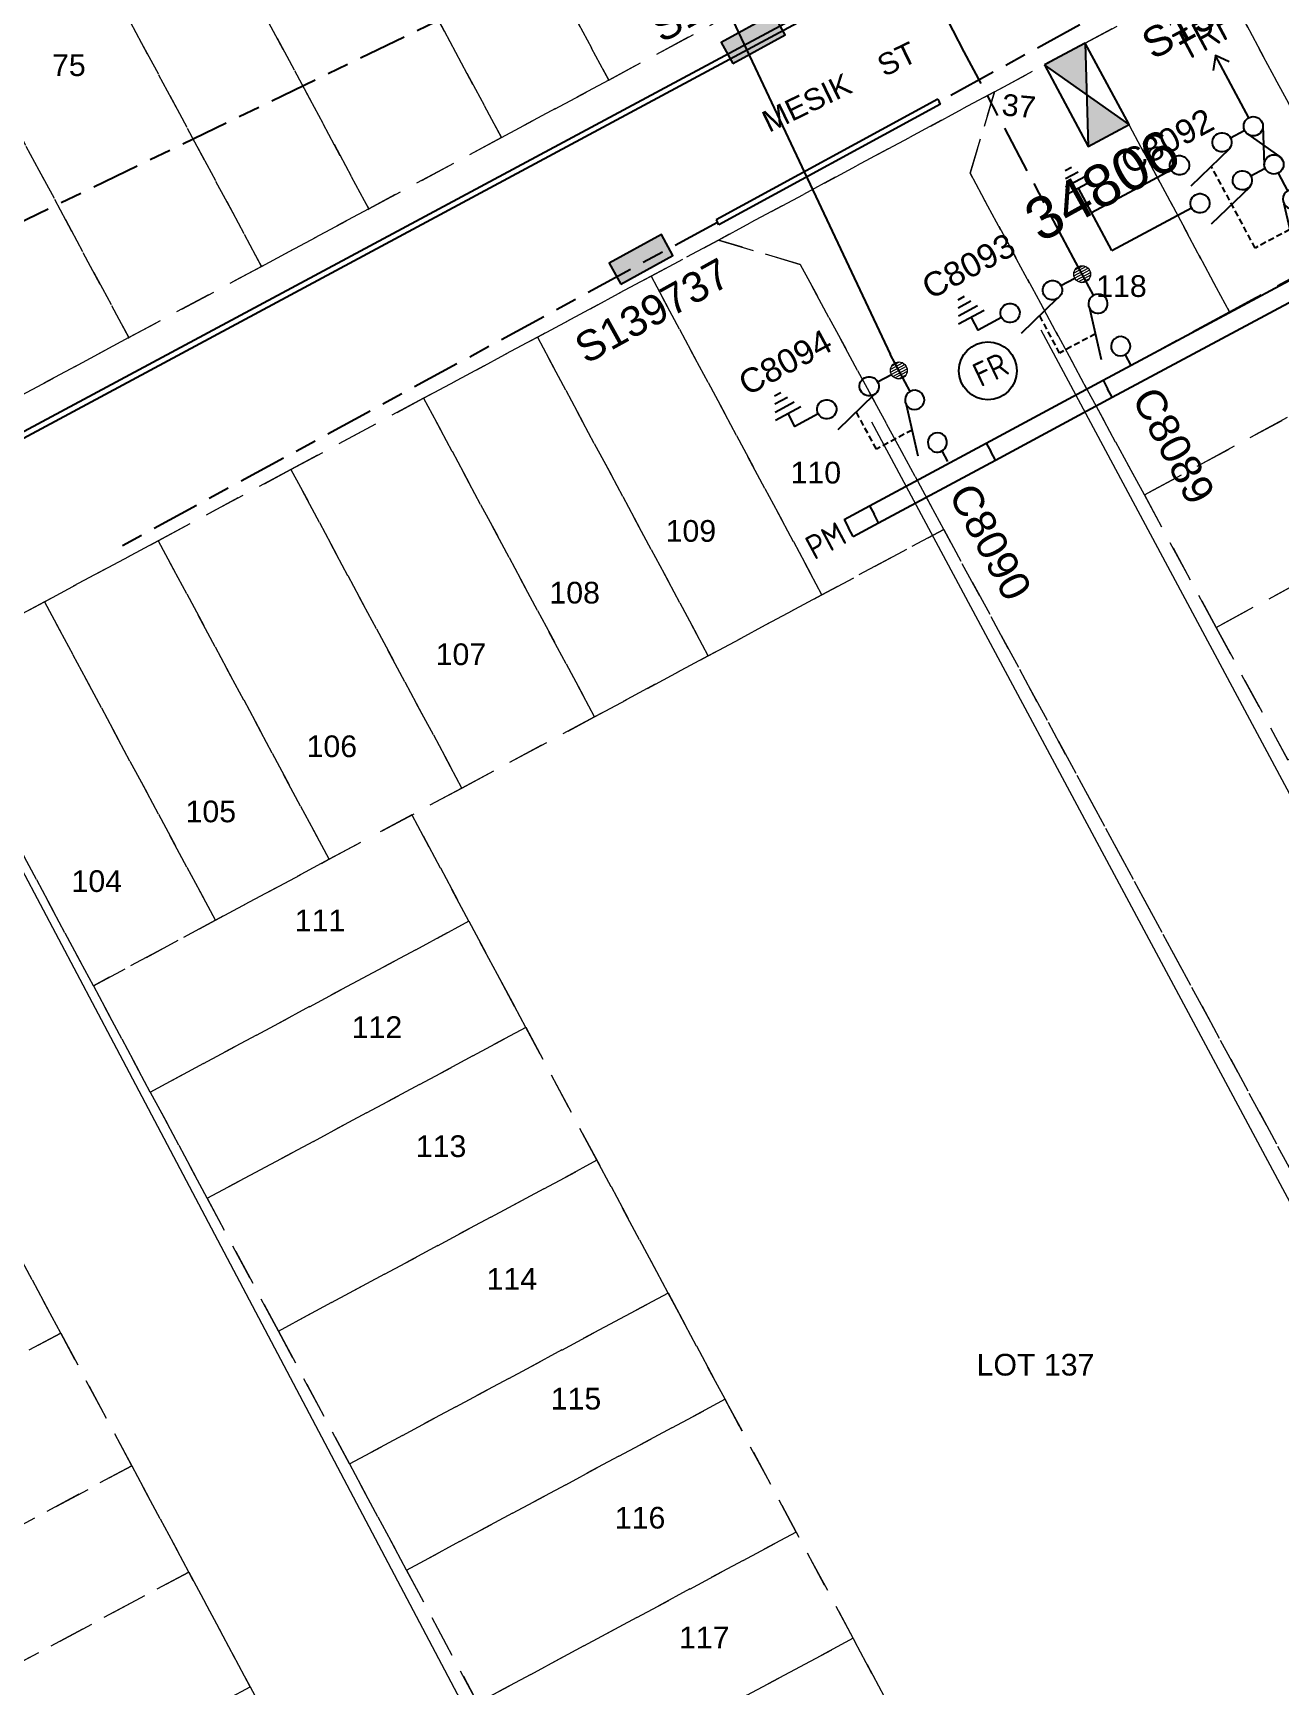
# Model space of a CAD drawing. Header units: metres. Extents: x 303431 to 305438, y 6269401 to 6270518.
# Drawn here: x 303767.9 to 303871.4, y 6269892.9 to 6270030 of the extents above; entities that cross this region are included whole.
import ezdxf
from ezdxf.enums import TextEntityAlignment as Align

# ---------------------------------------------------------------- set-up
doc = ezdxf.new("R2010")
doc.units = ezdxf.units.M
for name, pattern in [('A', [0]), ('Cable Exist UG', [8.2, 4, -1.2, 1.8, -1.2]), ('CENTERX2', [4, 2.5, -0.5, 0.5, -0.5]), ('Dash', [5, 3, -2]), ('DASHED', [0.75, 0.5, -0.25]), ('IE Trench LV', [6.5, 5, -1.5])]:
    doc.linetypes.add(name, pattern=pattern)
doc.layers.get('0').update_dxf_attribs({"color": 6})
for name, color, linetype, lineweight in [('Cadastre Developer_SP_EXT', 9, 'Continuous', 5), ('Cadastre Land Parcels_SP_EXT', 9, 'Continuous', 5), ('Cadastre Roads_SP_EXT', 9, 'Continuous', 5)]:
    doc.layers.add(name, color=color, linetype=linetype, lineweight=lineweight)
for name, color, linetype in [('Equip_HV_EXT', 7, 'Continuous'), ('Mains_HV_EXT', 7, 'Continuous'), ('Mains_HV_NEW_U72', 2, 'Continuous'), ('Notes', 7, 'Continuous'), ('Sub_SP_EXT', 7, 'Continuous'), ('SupportsUG_SP_LV_EXT', 7, 'Continuous'), ('UG_Details_SP_MISC', 7, 'Continuous')]:
    doc.layers.add(name, color=color, linetype=linetype)
doc.styles.add('ARIAL', font='arial.ttf', dxfattribs={"height": 2})
doc.styles.add('iecARIAL', font='arial.ttf', dxfattribs={"height": 2})
doc.styles.add('iecISOCP', font='isocp.shx')
doc.styles.add('IESYMBOL1', font='isocp.shx')
doc.styles.get("Standard").update_dxf_attribs({"font": 'arial.ttf'})
doc.styles.add('SWG_LABEL', font='arial.ttf')
doc.styles.add('SWITCH_LABEL', font='arial.ttf', dxfattribs={"height": 2.5})
doc.linetypes.add('Cable New UG', pattern='A,7,-0.25,["x",Standard,S=2,R=0,X=0.2,Y=-0.8],-2.1', length=9.35)

# ---------------------------------------------------------------- blocks, each defined once
blk = doc.blocks.new('SUB_PADMOUNT_EXT')
for points in [[(0, 0), (-3.84, 1.92), (-3.84, -1.92)], [(0, 0), (3.84, 1.92), (3.84, -1.92)]]:
    blk.add_hatch(color=256).paths.add_polyline_path(points)
for p, q in [((3.84, 1.92), (-3.84, -1.92)), ((-3.84, 1.92), (3.84, -1.92))]:
    blk.add_line(p, q)
blk.add_lwpolyline([(-3.84, -1.92), (3.84, -1.92), (3.84, 1.92), (-3.84, 1.92)], close=True)
for tag, height, flags, p in [('ASSET_NUM', 3.5, 8, (2, 2)), ('STREET_CODE', 0.2, 9, (1.5, 0)), ('CONSTRUCTED_VOLTAGE', 0.2, 9, (1.5, -0.2)), ('OPERATING_VOLTAGE', 0.2, 9, (1.5, -0.6)), ('ORIENTATION', 0.2, 9, (1.5, -0.8)), ('OWNED_BY', 0.2, 9, (1.5, -1)), ('OPERATED_BY', 0.2, 9, (1.5, -1.2)), ('NO_PHASES', 0.2, 9, (1.5, -0.4)), ('MAINTAINED_BY', 0.2, 9, (1.5, -1.4)), ('SECONDARY_VOLTAGE', 0.2, 9, (1.5, -1.6)), ('STATE', 0.2, 9, (1.5, -1.8)), ('SUBSTATION_TYPE', 0.2, 9, (1.5, -2.2)), ('PARENT', 0.2, 9, (1.5, -2)), ('USAGE', 0.2, 9, (1.5, -2.4)), ('LEGEND', 0.2, 9, (1.5, -2.6)), ('LOCATION', 0.2, 9, (1.5, -2.8)), ('STREETNAME', 0.2, 9, (1.5, -3)), ('SUBURB', 0.2, 9, (1.5, -3.2)), ('Z', 0.2, 1, (1.5, -3.6)), ('NOTES', 0.2, 9, (1.5, -3.4))]:
    blk.add_attdef(tag, text='', height=height, dxfattribs=dict(flags=flags)).set_placement(p, align=Align.MIDDLE_LEFT)
blk = doc.blocks.new('*U57')
for p, q in [((-1.6, 60.98), (-1.6, 63.38)), ((-1.6, 63.38), (-0.8, 63.38)), ((0, 63.38), (-0.8, 63.38)), ((0, 60.98), (0, 63.38)), ((-1.6, 24.4), (-1.6, 60.98)), ((-1.6, 60.98), (-0.8, 60.98)), ((0, 60.98), (-0.8, 60.98)), ((0, 24.4), (0, 60.98)), ((-1.6, 13.4), (-1.6, 24.4)), ((-1.6, 24.4), (-0.8, 24.4)), ((0, 24.4), (-0.8, 24.4)), ((0, 13.4), (0, 24.4)), ((-1.6, 2.4), (-1.6, 13.4)), ((-1.6, 13.4), (-0.8, 13.4)), ((0, 13.4), (-0.8, 13.4)), ((0, 2.4), (0, 13.4)), ((-1.6, 0), (-1.6, 2.4)), ((-1.6, 2.4), (-0.8, 2.4)), ((0, 2.4), (-0.8, 2.4)), ((0, 0), (0, 2.4)), ((-1.6, 0), (-0.8, 0)), ((0, 0), (-0.8, 0))]:
    blk.add_line(p, q)
at = {"color": 7, "style": 'IESYMBOL1'}
for s, p in [('8DJH', (-0.79, 67.27, 19.97)), ('PM', (-0.76, -2.18, 19.97))]:
    blk.add_text(s, height=2, rotation=89.9826, dxfattribs=at).set_placement(p, align=Align.MIDDLE_CENTER)
blk = doc.blocks.new('SWG_SIE_TRF_NOES_NEW')
for p, q in [((7.01, 0.8), (2.79, 1.95)), ((14.68, 0), (20.54, 0))]:
    blk.add_line(p, q)
at = {"linetype": 'DASHED'}
blk.add_lwpolyline([(4.9, 1.38), (4.9, 4.64), (12.61, 4.64)], dxfattribs=at)
for points in [[(2.2, 0.01), (1.2, 0.01)], [(19.54, -0.75), (20.54, 0), (19.54, 0.75)], [(7.8, 0), (9.45, 0)]]:
    blk.add_lwpolyline(points)
for points in [[(3, -0.79, 1), (3, 0.81, 1)], [(7, -0.8, 1), (7, 0.8, 1)]]:
    blk.add_lwpolyline(points, format="xyb", close=True)
at = {"flags": 1}
blk.add_attdef('Z', (0, 0), '', height=0.2, dxfattribs=at)
at = {"style": 'SWITCH_LABEL', "flags": 9}
blk.add_attdef('STREET_CODE', text='', height=0.2, dxfattribs=at).set_placement((0, -0.2), align=Align.MIDDLE_LEFT)
at = {"flags": 9}
for tag, p in [('ORIENTATION', (0, -0.4)), ('SUBURB', (0, -1)), ('STREETNAME', (0, -1.2)), ('PARENT', (0, -0.6)), ('USAGE', (0, -0.8)), ('LOCATION', (0, -1.4)), ('OPERATED_BY', (0, -2.11)), ('NOTES', (0, -1.6)), ('OWNED_BY', (0, -1.89)), ('MAINTAINED_BY', (0, -2.32))]:
    blk.add_attdef(tag, text='', height=0.2, dxfattribs=at).set_placement(p, align=Align.MIDDLE_LEFT)
blk = doc.blocks.new('SWG_FUSE_NEW')
for points in [[(1.15, 0.72), (4.04, -0.71)], [(1.16, -0.72), (4.04, 0.73)]]:
    blk.add_lwpolyline(points)
for centre in [(0.8, 0), (4.4, 0.01)]:
    blk.add_circle(centre, 0.8)
blk = doc.blocks.new('*U58')
at = {"linetype": 'CENTERX2'}
blk.add_blockref('SWG_SIE_TRF_NOES_NEW', (0, 0), dxfattribs=at)
at = {"linetype": 'CENTERX2', "rotation": 180}
blk.add_blockref('SWG_FUSE_NEW', (14.68, 0), dxfattribs=at)
at = {"style": 'IESYMBOL1'}
blk.add_text('TRF', height=2.5, rotation=270.0174, dxfattribs=at).set_placement((22.51, -0.05), align=Align.MIDDLE_CENTER)
blk = doc.blocks.new('FAULT_INDIC_SE')
blk.add_circle((0, 0), 2.4)
at = {"insert": (-1.15, 1), "char_height": 2, "width": 2.7042, "attachment_point": 1, "style": 'iecISOCP'}
blk.add_mtext('FR', dxfattribs=at)
blk = doc.blocks.new('SWG_SIE_SU_NEW')
blk.add_line((5.81, 0.79), (1.59, 1.94))
at = {"linetype": 'A', "lineweight": 0}
for p, q in [((7.98, 0.35), (7.98, -0.37)), ((8.18, -0.58), (8.18, 0.56)), ((8.38, 0.66), (8.38, -0.68)), ((8.58, -0.71), (8.58, 0.69)), ((8.78, 0.66), (8.78, -0.68)), ((8.98, -0.59), (8.98, 0.56)), ((9.18, 0.35), (9.18, -0.38))]:
    blk.add_line(p, q, dxfattribs=at)
at = {"linetype": 'DASHED'}
blk.add_lwpolyline([(3.7, 1.36), (3.7, 4.73), (7.22, 4.73)], dxfattribs=at)
for points in [[(1, 0), (0, 0)], [(6.6, -0.01), (10.1, -0.01)]]:
    blk.add_lwpolyline(points)
for points in [[(1.8, -0.8, 1), (1.8, 0.8, 1)], [(5.8, -0.81, 1), (5.8, 0.79, 1)]]:
    blk.add_lwpolyline(points, format="xyb", close=True)
at = {"linetype": 'A', "lineweight": 0}
blk.add_circle((8.58, -0.01), 0.7, dxfattribs=at)
at = {"style": 'SWG_LABEL', "flags": 8}
blk.add_attdef('ASSET_NUM', text='', height=2.5, rotation=179.9544, dxfattribs=at).set_placement((-2.4, 0.01), align=Align.MIDDLE_LEFT)
at = {"flags": 1}
blk.add_attdef('Z', (0, 0), '', height=0.2, dxfattribs=at)
at = {"style": 'SWITCH_LABEL', "flags": 9}
blk.add_attdef('STREET_CODE', text='', height=0.2, dxfattribs=at).set_placement((0, 0), align=Align.MIDDLE_LEFT)
at = {"flags": 9}
for tag, p in [('ORIENTATION', (0, -0.2)), ('SUBURB', (0, -0.8)), ('STREETNAME', (0, -1)), ('PARENT', (0, -0.4)), ('USAGE', (0, -0.6)), ('LOCATION', (0, -1.2)), ('NOTES', (0, -1.4)), ('OPERATED_BY', (-0.01, -1.84)), ('OWNED_BY', (-0.01, -1.62)), ('MAINTAINED_BY', (-0.01, -2.05))]:
    blk.add_attdef(tag, text='', height=0.2, dxfattribs=at).set_placement(p, align=Align.MIDDLE_LEFT)
blk = doc.blocks.new('SWG_SIE_TRS_ES_1_NEW')
for p, q in [((-6.1, 4.33), (-1.8, 5.55)), ((-6.1, 0.75), (-1.8, 1.97)), ((5.3, -2.29), (7.7, -2.29)), ((5.6, -2.89), (7.4, -2.89)), ((5.9, -3.49), (7.1, -3.49)), ((6.21, -4.09), (6.81, -4.09))]:
    blk.add_line(p, q)
for points in [[(-5.79, 2.76, -1), (-5.79, 4.36, -1)], [(-1.79, 2.77, -1), (-1.79, 4.37, -1)], [(-5.79, -0.82, -1), (-5.79, 0.78, -1)], [(-1.79, -0.81, -1), (-1.79, 0.79, -1)]]:
    blk.add_lwpolyline(points, format="xyb", close=True)
for points in [[(-6.59, 3.56), (-7.89, 3.56)], [(6.5, 3.57), (-0.99, 3.57)], [(6.5, 3.57), (6.5, -2.29)], [(-6.59, -0.02), (-7.89, -0.02)], [(6.5, -0.01), (-0.99, -0.01)]]:
    blk.add_lwpolyline(points)
at = {"flags": 1}
blk.add_attdef('Z', (0, 0), '', height=0.2, dxfattribs=at)
at = {"style": 'SWG_LABEL', "flags": 8}
blk.add_attdef('ASSET_NUM', text='', height=2.5, dxfattribs=at).set_placement((-1.81, -2.26), align=Align.MIDDLE_CENTER)
at = {"style": 'SWITCH_LABEL', "flags": 9}
blk.add_attdef('STREET_CODE', text='', height=0.2, dxfattribs=at).set_placement((0, -0.2), align=Align.MIDDLE_LEFT)
at = {"flags": 9}
for tag, p in [('ORIENTATION', (0, -0.4)), ('SUBURB', (0, -1)), ('STREETNAME', (0, -1.2)), ('PARENT', (0, -0.6)), ('USAGE', (0, -0.8)), ('LOCATION', (0, -1.4)), ('NOTES', (0, -1.6)), ('OWNED_BY', (0.01, -1.8)), ('OPERATED_BY', (0.01, -2.03)), ('MAINTAINED_BY', (0, -2.23))]:
    blk.add_attdef(tag, text='', height=0.2, dxfattribs=at).set_placement(p, align=Align.MIDDLE_LEFT)
blk = doc.blocks.new('SWG_SIE_ES_NEW')
for p, q in [((-5.79, 0.78), (-1.79, 1.93)), ((0.01, -1.21), (2.41, -1.21)), ((0.31, -1.81), (2.11, -1.81)), ((0.61, -2.41), (1.81, -2.41)), ((0.92, -3.01), (1.52, -3.01))]:
    blk.add_line(p, q)
for points in [[(-5.79, -0.82, -1), (-5.79, 0.78, -1)], [(-1.79, -0.81, -1), (-1.79, 0.79, -1)]]:
    blk.add_lwpolyline(points, format="xyb", close=True)
for points in [[(-6.59, -0.02), (-7.89, -0.02)], [(-0.99, -0.01), (1.21, -0.01), (1.21, -1.21)]]:
    blk.add_lwpolyline(points)
at = {"flags": 1}
blk.add_attdef('Z', (0, 0), '', height=0.2, dxfattribs=at)
at = {"style": 'SWITCH_LABEL', "flags": 9}
blk.add_attdef('STREET_CODE', text='', height=0.2, dxfattribs=at).set_placement((0, -0.2), align=Align.MIDDLE_LEFT)
at = {"flags": 9}
for tag, p in [('ORIENTATION', (0, -0.4)), ('SUBURB', (0, -1)), ('STREETNAME', (0, -1.2)), ('PARENT', (0, -0.6)), ('USAGE', (0, -0.8)), ('LOCATION', (0, -1.4)), ('OPERATED_BY', (0, -2.01)), ('NOTES', (0, -1.6)), ('OWNED_BY', (0, -1.78)), ('MAINTAINED_BY', (0, -2.21))]:
    blk.add_attdef(tag, text='', height=0.2, dxfattribs=at).set_placement(p, align=Align.MIDDLE_LEFT)
at = {"style": 'ARIAL', "flags": 8}
blk.add_attdef('ASSET_NUM', text='', height=2, dxfattribs=at).set_placement((14.3, -5.09), align=Align.MIDDLE_RIGHT)
blk = doc.blocks.new('PILLAR_EXT')
blk.add_hatch(color=256).paths.add_polyline_path([(-2.475, 0.99), (-2.475, -0.99), (2.475, -0.99), (2.475, 0.99)])
blk.add_lwpolyline([(-2.475, -0.99), (2.475, -0.99), (2.475, 0.99), (-2.475, 0.99)], close=True)
at = {"style": 'iecARIAL', "flags": 8}
blk.add_attdef('ASSET_NUM', (1.5, 3.5), '', height=2.5, dxfattribs=at)
for tag, p, flags in [('OWNED_BY', (0, -0.2), 9), ('STATE', (0, -0.4), 9), ('SUPPORT_TYPE', (0, -0.6), 9), ('USAGE', (0, -0.8), 9), ('LEGEND', (0, -1), 9), ('LOCATION', (0, -1.2), 9), ('NOTES', (0, -1.4), 9), ('STREETNAME', (0, -1.8), 9), ('SUBURB', (0, -2), 1), ('PARENT', (0, -1.6), 9)]:
    blk.add_attdef(tag, p, '', height=0.2, dxfattribs=dict(flags=flags))

msp = doc.modelspace()

# ---------------------------------------------------------------- linework, layer by layer
at = {"layer": 'Cadastre Developer_SP_EXT', "linetype": 'Dash'}
for points in [[(303812.01799, 6270059.35752), (303800.9912, 6270053.466), (303815.66892, 6270026.11583), (303826.68388, 6270032.02658), (303812.01799, 6270059.35752)], [(303800.9912, 6270053.466), (303792.08215, 6270048.70662), (303806.76728, 6270021.33869), (303815.66892, 6270026.11583), (303800.9912, 6270053.466)], [(303792.08215, 6270048.70662), (303781.05536, 6270042.81511), (303795.75232, 6270015.42793), (303806.76728, 6270021.33869), (303792.08215, 6270048.70662)], [(303781.05536, 6270042.81511), (303772.14632, 6270038.05572), (303786.85216, 6270010.65227), (303795.75232, 6270015.42793), (303781.05536, 6270042.81511)], [(303877.25825, 6270041.0037), (303866.24181, 6270035.09295), (303878.18171, 6270012.84253), (303884.7969, 6270016.42687), (303889.17298, 6270018.79916), (303877.25825, 6270041.0037)], [(303772.14632, 6270038.05572), (303761.121, 6270032.16421), (303775.83573, 6270004.74152), (303786.85216, 6270010.65227), (303772.14632, 6270038.05572)], [(303866.24181, 6270035.09295), (303855.22686, 6270029.1822), (303867.19043, 6270006.88591), (303878.18171, 6270012.84253), (303866.24181, 6270035.09295)], [(303761.121, 6270032.16421), (303752.21048, 6270027.40483), (303766.93556, 6269999.96586), (303775.83573, 6270004.74152), (303761.121, 6270032.16421)], [(303855.22686, 6270029.1822), (303847.68969, 6270025.13761), (303845.66517, 6270018.37739), (303855.36597, 6270000.47791), (303867.19043, 6270006.88591), (303855.22686, 6270029.1822)], [(303886.2842, 6269943.42894), (303881.57514, 6269952.11748), (303876.80983, 6269960.90961), (303872.04453, 6269969.70322), (303866.0879, 6269980.69302), (303860.13127, 6269991.68429), (303855.36597, 6270000.47791), (303845.66517, 6270018.37739), (303847.68969, 6270025.13761), (303824.77628, 6270012.84253), (303831.56609, 6270010.81062), (303843.47935, 6269988.82807), (303903.61869, 6269877.83799), (303917.78078, 6269885.28946), (303911.61134, 6269896.69641), (303905.74055, 6269907.52934), (303892.11504, 6269932.66853), (303896.53108, 6269935.01714), (303889.73239, 6269937.06534), (303886.2842, 6269943.42894)], [(303886.2842, 6269943.42894), (303881.57514, 6269952.11748), (303876.80983, 6269960.90961), (303872.04453, 6269969.70322), (303866.0879, 6269980.69302), (303860.13127, 6269991.68429), (303855.36597, 6270000.47791), (303845.66517, 6270018.37739), (303847.68969, 6270025.13761), (303824.77628, 6270012.84253), (303831.56609, 6270010.81062), (303843.47935, 6269988.82807), (303903.61869, 6269877.83799), (303917.78078, 6269885.28946), (303911.61134, 6269896.69641), (303905.74055, 6269907.52934), (303892.11504, 6269932.66853), (303896.53108, 6269935.01714), (303889.73239, 6269937.06534), (303886.2842, 6269943.42894)], [(303889.5622, 6270007.63474), (303884.7969, 6270016.42687), (303878.18171, 6270012.84253), (303867.19043, 6270006.88591), (303855.36597, 6270000.47791), (303860.13127, 6269991.68429), (303889.5622, 6270007.63474)], [(303831.56609, 6270010.81062), (303824.77628, 6270012.84253), (303819.1837, 6270009.84128), (303833.3701, 6269983.40421), (303843.47935, 6269988.82807), (303831.56609, 6270010.81062)], [(303819.1837, 6270009.84128), (303809.74633, 6270004.77704), (303823.93125, 6269978.33996), (303833.3701, 6269983.40421), (303819.1837, 6270009.84128)], [(303819.1837, 6270009.84128), (303809.74633, 6270004.77704), (303823.93125, 6269978.33996), (303833.3701, 6269983.40421), (303819.1837, 6270009.84128)], [(303895.51883, 6269996.64346), (303889.5622, 6270007.63474), (303860.13127, 6269991.68429), (303866.0879, 6269980.69302), (303895.51883, 6269996.64346)], [(303809.74633, 6270004.77704), (303800.30896, 6269999.71279), (303814.49536, 6269973.27572), (303823.93125, 6269978.33996), (303809.74633, 6270004.77704)], [(303809.74633, 6270004.77704), (303800.30896, 6269999.71279), (303814.49536, 6269973.27572), (303823.93125, 6269978.33996), (303809.74633, 6270004.77704)], [(303800.30896, 6269999.71279), (303789.29253, 6269993.80204), (303803.47892, 6269967.36497), (303814.49536, 6269973.27572), (303800.30896, 6269999.71279)], [(303800.30896, 6269999.71279), (303789.29253, 6269993.80204), (303803.47892, 6269967.36497), (303814.49536, 6269973.27572), (303800.30896, 6269999.71279)], [(303901.47546, 6269985.65219), (303895.51883, 6269996.64346), (303866.0879, 6269980.69302), (303872.04453, 6269969.70322), (303901.47546, 6269985.65219)], [(303901.47546, 6269985.65219), (303895.51883, 6269996.64346), (303866.0879, 6269980.69302), (303872.04453, 6269969.70322), (303901.47546, 6269985.65219)], [(303789.29253, 6269993.80204), (303778.27757, 6269987.89129), (303792.46397, 6269961.45422), (303803.47892, 6269967.36497), (303789.29253, 6269993.80204)], [(303789.29253, 6269993.80204), (303778.27757, 6269987.89129), (303792.46397, 6269961.45422), (303803.47892, 6269967.36497), (303789.29253, 6269993.80204)], [(303778.27757, 6269987.89129), (303768.83872, 6269982.82705), (303783.02512, 6269956.38997), (303792.46397, 6269961.45422), (303778.27757, 6269987.89129)], [(303778.27757, 6269987.89129), (303768.83872, 6269982.82705), (303783.02512, 6269956.38997), (303792.46397, 6269961.45422), (303778.27757, 6269987.89129)], [(303843.47935, 6269988.82807), (303833.3701, 6269983.40421), (303823.93125, 6269978.33996), (303814.49536, 6269973.27572), (303803.47892, 6269967.36497), (303799.33222, 6269965.13919), (303858.77798, 6269854.24496), (303903.61869, 6269877.83799), (303843.47935, 6269988.82807)], [(303843.47935, 6269988.82807), (303833.3701, 6269983.40421), (303823.93125, 6269978.33996), (303814.49536, 6269973.27572), (303803.47892, 6269967.36497), (303799.33222, 6269965.13919), (303858.76893, 6269854.24), (303903.61869, 6269877.83799), (303843.47935, 6269988.82807)], [(303768.83872, 6269982.82705), (303763.12628, 6269979.76068), (303761.08252, 6269972.9901), (303772.89367, 6269950.95279), (303783.02512, 6269956.38997), (303768.83872, 6269982.82705)], [(303768.83872, 6269982.82705), (303763.12628, 6269979.76068), (303761.08252, 6269972.9901), (303772.89367, 6269950.95279), (303783.02512, 6269956.38997), (303768.83872, 6269982.82705)], [(303798.88085, 6269902.47249), (303794.1555, 6269911.28682), (303788.24919, 6269922.30622), (303782.34436, 6269933.32413), (303777.61901, 6269942.13846), (303772.89367, 6269950.95279), (303761.08252, 6269972.9901), (303763.12628, 6269979.76068), (303740.21435, 6269967.46708), (303746.98196, 6269965.42333), (303756.43117, 6269947.79467), (303760.73179, 6269939.77357), (303765.45565, 6269930.95776), (303770.181, 6269922.14343), (303776.08731, 6269911.12551), (303780.81118, 6269902.31118), (303785.9139, 6269892.79094), (303790.70288, 6269883.85821), (303795.97431, 6269875.06164), (303809.51103, 6269882.64025), (303804.78568, 6269891.45458), (303798.88085, 6269902.47249)], [(303798.88085, 6269902.47249), (303794.1555, 6269911.28682), (303788.24919, 6269922.30622), (303782.34436, 6269933.32413), (303777.61901, 6269942.13846), (303772.89367, 6269950.95279), (303761.08252, 6269972.9901), (303763.12628, 6269979.76068), (303740.21435, 6269967.46708), (303746.98196, 6269965.42333), (303756.43117, 6269947.79467), (303760.73179, 6269939.77357), (303765.45565, 6269930.95776), (303770.181, 6269922.14343), (303776.08731, 6269911.12551), (303780.81118, 6269902.31118), (303785.9139, 6269892.79094), (303790.70288, 6269883.85821), (303795.97431, 6269875.06164), (303809.51103, 6269882.64025), (303804.78568, 6269891.45458), (303798.88085, 6269902.47249)], [(303804.06201, 6269956.31302), (303799.33222, 6269965.13919), (303792.46397, 6269961.45422), (303783.02512, 6269956.38997), (303772.89367, 6269950.95279), (303777.61901, 6269942.13846), (303804.06201, 6269956.31302)], [(303804.06201, 6269956.31302), (303799.33222, 6269965.13919), (303792.46397, 6269961.45422), (303783.02512, 6269956.38997), (303772.89367, 6269950.95279), (303777.61901, 6269942.13846), (303804.06201, 6269956.31302)], [(303808.78735, 6269947.49869), (303804.06201, 6269956.31302), (303777.61901, 6269942.13846), (303782.34436, 6269933.32413), (303808.78735, 6269947.49869)], [(303808.78735, 6269947.49869), (303804.06201, 6269956.31302), (303777.61901, 6269942.13846), (303782.34436, 6269933.32413), (303808.78735, 6269947.49869)], [(303814.69366, 6269936.47929), (303808.78735, 6269947.49869), (303782.34436, 6269933.32413), (303788.24919, 6269922.30622), (303814.69366, 6269936.47929)], [(303814.69366, 6269936.47929), (303808.78735, 6269947.49869), (303782.34436, 6269933.32413), (303788.24919, 6269922.30622), (303814.69366, 6269936.47929)], [(303820.59998, 6269925.46138), (303814.69366, 6269936.47929), (303788.24919, 6269922.30622), (303794.1555, 6269911.28682), (303820.59998, 6269925.46138)], [(303770.181, 6269922.14343), (303765.45565, 6269930.95776), (303732.73193, 6269913.39865), (303737.46024, 6269904.5858), (303770.181, 6269922.14343)], [(303825.32384, 6269916.64705), (303820.59998, 6269925.46138), (303794.1555, 6269911.28682), (303798.88085, 6269902.47249), (303825.32384, 6269916.64705)], [(303776.08731, 6269911.12551), (303770.181, 6269922.14343), (303737.46024, 6269904.5858), (303743.37247, 6269893.57085), (303776.08731, 6269911.12551)], [(303831.23015, 6269905.62914), (303825.32384, 6269916.64705), (303798.88085, 6269902.47249), (303804.78568, 6269891.45458), (303831.23015, 6269905.62914)], [(303780.81118, 6269902.31118), (303776.08731, 6269911.12551), (303743.37247, 6269893.57085), (303748.10077, 6269884.758), (303780.81118, 6269902.31118)], [(303835.9555, 6269896.8148), (303831.23015, 6269905.62914), (303804.78568, 6269891.45458), (303809.51103, 6269882.64025), (303835.9555, 6269896.8148)], [(303785.9139, 6269892.79094), (303780.81118, 6269902.31118), (303748.10077, 6269884.758), (303753.20794, 6269875.24071), (303785.9139, 6269892.79094)], [(303835.9555, 6269896.8148), (303809.51103, 6269882.64025), (303830.78799, 6269839.51765), (303858.76893, 6269854.24), (303835.9555, 6269896.8148)]]:
    msp.add_lwpolyline(points, close=True, dxfattribs=at)
for points in [[(303763.12628, 6269979.76068), (303768.83872, 6269982.82705), (303778.27757, 6269987.89129), (303789.29253, 6269993.80204), (303800.30896, 6269999.71279), (303809.74633, 6270004.77704), (303819.1837, 6270009.84128), (303819.1837, 6270009.84128), (303824.77628, 6270012.84253), (303847.68969, 6270025.13761), (303855.22686, 6270029.1822), (303866.24181, 6270035.09295)], [(303763.12628, 6269979.76068), (303768.83872, 6269982.82705), (303778.27757, 6269987.89129), (303789.29253, 6269993.80204), (303800.30896, 6269999.71279), (303809.74633, 6270004.77704), (303819.1837, 6270009.84128), (303819.1837, 6270009.84128), (303824.77628, 6270012.84253), (303847.68969, 6270025.13761), (303855.22686, 6270029.1822), (303866.24181, 6270035.09295)], [(303763.12628, 6269979.76068), (303768.83872, 6269982.82705), (303778.27757, 6269987.89129), (303789.29253, 6269993.80204), (303800.30896, 6269999.71279), (303809.74633, 6270004.77704), (303819.1837, 6270009.84128), (303819.1837, 6270009.84128), (303824.77628, 6270012.84253), (303847.68969, 6270025.13761), (303855.22686, 6270029.1822), (303866.24181, 6270035.09295)], [(303826.68388, 6270032.02658), (303815.66892, 6270026.11583), (303806.76728, 6270021.33869), (303795.75232, 6270015.42793), (303786.85216, 6270010.65227), (303775.83573, 6270004.74152), (303766.93556, 6269999.96586)], [(303826.68388, 6270032.02658), (303815.66892, 6270026.11583), (303806.76728, 6270021.33869), (303795.75232, 6270015.42793), (303786.85216, 6270010.65227), (303775.83573, 6270004.74152), (303766.93556, 6269999.96586)], [(303826.68388, 6270032.02658), (303815.66892, 6270026.11583), (303806.76728, 6270021.33869), (303795.75232, 6270015.42793), (303786.85216, 6270010.65227), (303775.83573, 6270004.74152), (303766.93556, 6269999.96586)]]:
    msp.add_lwpolyline(points, dxfattribs=at)
at = {"layer": 'Cadastre Land Parcels_SP_EXT', "linetype": 'Continuous'}
msp.add_lwpolyline([(303808.61062, 6269881.75869), (303774.58349, 6269946.19539), (303756.29033, 6269980.70368), (303597.03793, 6269896.36935), (303596.09427, 6269895.84571), (303595.74005, 6269895.64856), (303623.3871, 6269843.64158), (303689.85413, 6269878.89839), (303714.64839, 6269831.95252), (303808.61062, 6269881.75869)], close=True, dxfattribs=at)
msp.add_lwpolyline([(303808.61062, 6269881.75869), (303774.58349, 6269946.19539), (303756.29033, 6269980.70368), (303597.03793, 6269896.36935), (303596.09427, 6269895.84571), (303595.74005, 6269895.64856), (303623.3871, 6269843.64158), (303689.85413, 6269878.89839), (303714.64839, 6269831.95252), (303808.61062, 6269881.75869)], close=True, dxfattribs=at)
msp.add_lwpolyline([(303808.61062, 6269881.75869), (303774.58349, 6269946.19539), (303756.29033, 6269980.70368), (303597.03793, 6269896.36935), (303596.09427, 6269895.84571), (303595.74005, 6269895.64856), (303623.3871, 6269843.64158), (303689.85413, 6269878.89839), (303714.64839, 6269831.95252), (303808.61062, 6269881.75869)], close=True, dxfattribs=at)
at = {"layer": 'Mains_HV_EXT', "linetype": 'Cable Exist UG'}
msp.add_lwpolyline([(303854.25277, 6270011.34564), (303845.18424, 6270028.45275), (303845.18424, 6270028.45275), (303837.64913, 6270043.01784, -0.969572009), (303836.68118, 6270045.33245), (303835.58774, 6270047.53188), (303835.58774, 6270047.53188), (303751.92515, 6270007.06154), (303748.17257, 6269986.49243), (303739.27235, 6269981.71679), (303728.25729, 6269975.80594), (303719.35565, 6269971.0303), (303708.341, 6269965.1197), (303699.44078, 6269960.34256), (303676.31416, 6269947.93337), (303668.87797, 6269950.17642), (303666.57669, 6269951.78827), (303666.57669, 6269951.78827), (303664.79685, 6269955.10546), (303670.82106, 6269958.10818), (303670.05413, 6269959.88177)], format="xyb", dxfattribs=at)
at = {"layer": 'Mains_HV_NEW_U72', "color": 10, "linetype": 'Cable New UG', "ltscale": 0.75, "flags": 128}
msp.add_lwpolyline([(303895.70932, 6270072.86249), (303890.75216, 6270070.38973), (303884.37724, 6270075.38797), (303863.28409, 6270065.22493), (303866.52158, 6270058.30624), (303823.22482, 6270036.88142), (303839.0376, 6270003.36031)], dxfattribs=at)
at = {"layer": 'Notes', "lineweight": 0, "flags": 128}
for points in [[(303916.34822, 6269884.53572), (303851.55771, 6270005.3727)], [(303837.48758, 6269997.75459), (303902.18817, 6269877.08531)]]:
    msp.add_lwpolyline(points, dxfattribs=at)
at = {"layer": 'UG_Details_SP_MISC'}
for p, q in [((303848.59568, 6270040.6636), (303737.90431, 6269981.25505)), ((303848.82268, 6270040.24067), (303738.1313, 6269980.83211)), ((303842.99109, 6270024.52465), (303824.57686, 6270014.51585)), ((303843.22031, 6270024.10292), (303824.80608, 6270014.09412)), ((303842.99109, 6270024.52465), (303843.1057, 6270024.31378)), ((303843.22031, 6270024.10292), (303843.1057, 6270024.31378)), ((303824.57686, 6270014.51585), (303824.69147, 6270014.30499)), ((303824.80608, 6270014.09412), (303824.69147, 6270014.30499))]:
    msp.add_line(p, q, dxfattribs=at)
at = {"layer": 'UG_Details_SP_MISC', "color": 7, "linetype": 'Cable Exist UG', "flags": 128}
for points in [[(303905.89112, 6270051.93262), (303897.78293, 6270054.16805), (303843.1057, 6270024.31378)], [(303824.69147, 6270014.30499), (303775.04587, 6269987.33091)]]:
    msp.add_lwpolyline(points, dxfattribs=at)

# ---------------------------------------------------------------- block references
at = {"layer": 'Equip_HV_EXT', "linetype": 'IE Trench LV'}
ref = msp.add_blockref('*U58', (303875.73667, 6270010.04985), dxfattribs=dict(at, rotation=118.217847481067))
ref.add_attrib('ASSET_NUM', 'C8088', dxfattribs={"layer": '0', "height": 2.5, "rotation": 298.1722213, "style": 'SWG_LABEL'}).set_placement((303877.10786, 6270007.49448), align=Align.MIDDLE_LEFT)
ref = msp.add_blockref('SWG_SIE_TRS_ES_1_NEW', (303861.4795, 6270018.19187), dxfattribs=dict(at, rotation=208.2178474810667))
ref.add_attrib('ASSET_NUM', 'C8092', dxfattribs={"layer": '0', "height": 2, "rotation": 208.2178475, "style": 'SWG_LABEL', "text_generation_flag": 6}).set_placement((303862.00611, 6270021.04375), align=Align.MIDDLE_CENTER)
for name, p, rotation in [('*U57', (303835.95984, 6269988.25173), 298.2178474811537), ('FAULT_INDIC_SE', (303847.14288, 6270001.99074), 25.47711549619065)]:
    msp.add_blockref(name, p, dxfattribs=dict(at, rotation=rotation))
ref = msp.add_blockref('SWG_SIE_ES_NEW', (303847.41178, 6270005.92517), dxfattribs=dict(at, rotation=208.2178474810667))
ref.add_attrib('ASSET_NUM', 'C8093', dxfattribs={"layer": '0', "height": 2, "rotation": 208.2178475, "style": 'ARIAL', "text_generation_flag": 6}).set_placement((303841.90116, 6270008.74036), align=Align.MIDDLE_LEFT)
ref = msp.add_blockref('SWG_SIE_SU_NEW', (303859.0181, 6270002.4405), dxfattribs=dict(at, rotation=118.217847481067))
ref.add_attrib('ASSET_NUM', 'C8089', dxfattribs={"layer": '0', "height": 2.5, "rotation": 298.1722213, "style": 'SWG_LABEL'}).set_placement((303860.14268, 6270000.32026), align=Align.MIDDLE_LEFT)
ref = msp.add_blockref('SWG_SIE_ES_NEW', (303832.19661, 6269997.93984), dxfattribs=dict(at, rotation=208.2178474810668))
ref.add_attrib('ASSET_NUM', 'C8094', dxfattribs={"layer": '0', "height": 2, "rotation": 208.2178475, "style": 'ARIAL', "text_generation_flag": 6}).set_placement((303826.686, 6270000.75503), align=Align.MIDDLE_LEFT)
ref = msp.add_blockref('SWG_SIE_SU_NEW', (303843.80293, 6269994.45517), dxfattribs=dict(at, rotation=118.217847481067))
ref.add_attrib('ASSET_NUM', 'C8090', dxfattribs={"layer": '0', "height": 2.5, "rotation": 298.1722213, "style": 'SWG_LABEL'}).set_placement((303844.92751, 6269992.33493), align=Align.MIDDLE_LEFT)
at = {"layer": 'Sub_SP_EXT'}
ref = msp.add_blockref('SUB_PADMOUNT_EXT', (303855.35061, 6270024.89073), dxfattribs=dict(at, rotation=298.2167796973424))
ref.add_attrib('ASSET_NUM', '34806', dxfattribs={"layer": '0', "height": 3.5, "rotation": 29}).set_placement((303857.9627, 6270014.95123), align=Align.BOTTOM_CENTER)
at = {"layer": 'SupportsUG_SP_LV_EXT'}
ref = msp.add_blockref('PILLAR_EXT', (303865.41728, 6270036.49611), dxfattribs=dict(at, rotation=28.75044879474208))
ref.add_attrib('ASSET_NUM', 'S139742', dxfattribs={"layer": '0', "height": 2.5, "rotation": 29, "style": 'iecARIAL'}).set_placement((303860.23349, 6270028.84194), align=Align.MIDDLE_LEFT)
ref = msp.add_blockref('PILLAR_EXT', (303827.65974, 6270029.55747), dxfattribs=dict(at, rotation=28.75044879474208))
ref.add_attrib('ASSET_NUM', 'S139718', dxfattribs={"layer": '0', "height": 2.5, "rotation": 29, "style": 'iecARIAL'}).set_placement((303819.45585, 6270030.2397), align=Align.MIDDLE_LEFT)
ref = msp.add_blockref('PILLAR_EXT', (303818.35925, 6270011.2443), dxfattribs=dict(at, rotation=28.75044879474208))
ref.add_attrib('ASSET_NUM', 'S139737', dxfattribs={"layer": '0', "height": 2.5, "rotation": 29, "style": 'iecARIAL'}).set_placement((303813.17546, 6270003.59013), align=Align.MIDDLE_LEFT)

# ---------------------------------------------------------------- texts
at = {"layer": 'Cadastre Developer_SP_EXT'}
for s, p in [('75', (303769.46172, 6270026.44906)), ('118', (303856.13066, 6270008.119)), ('110', (303830.76219, 6269992.63924)), ('109', (303820.394, 6269987.80292)), ('109', (303820.394, 6269987.80292)), ('108', (303810.74653, 6269982.6795)), ('108', (303810.74653, 6269982.6795)), ('107', (303801.30624, 6269977.56644)), ('107', (303801.30624, 6269977.56644)), ('106', (303790.59175, 6269969.93163)), ('106', (303790.59175, 6269969.93163)), ('105', (303780.5447, 6269964.52703)), ('105', (303780.5447, 6269964.52703)), ('104', (303771.07925, 6269958.74358)), ('104', (303771.07925, 6269958.74358)), ('111', (303789.61354, 6269955.48632)), ('111', (303789.61354, 6269955.48632)), ('112', (303794.33294, 6269946.62615)), ('112', (303794.33294, 6269946.62615)), ('113', (303799.65911, 6269936.74929)), ('114', (303805.52839, 6269925.73438)), ('LOT 137', (303846.20348, 6269918.61606)), ('115', (303810.85308, 6269915.79685)), ('116', (303816.17776, 6269905.91999)), ('117', (303821.50393, 6269895.98245))]:
    msp.add_text(s, height=1.8, dxfattribs=at).set_placement(p)
at = {"layer": 'Cadastre Land Parcels_SP_EXT'}
msp.add_text('37', height=1.8, rotation=354.7748985, dxfattribs=at).set_placement((303848.23914, 6270023.19527))
at = {"layer": 'Cadastre Roads_SP_EXT'}
msp.add_text('MESIK    ST', height=1.8, rotation=25.8250384, dxfattribs=at).set_placement((303828.97506, 6270021.72444))

doc.saveas('drawing.dxf')
